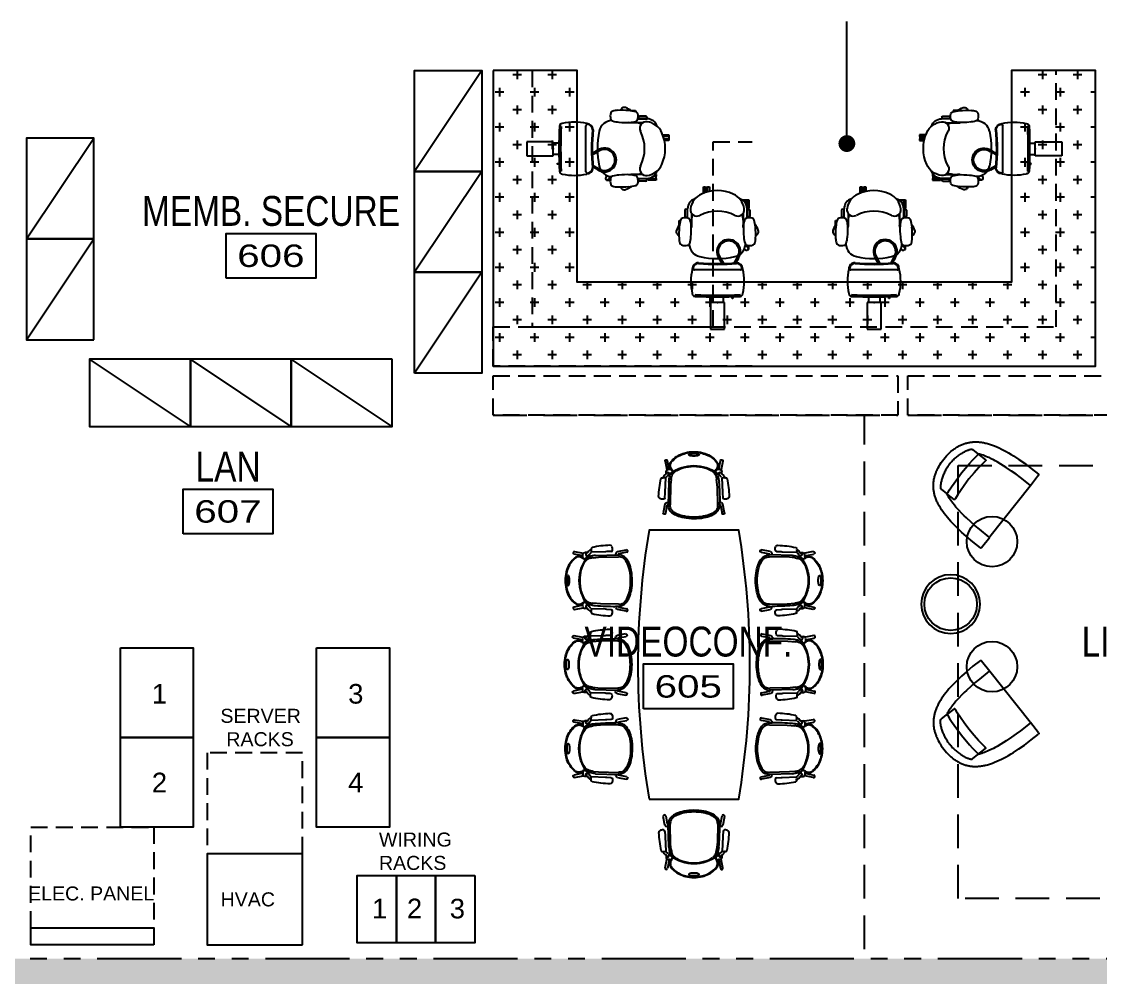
# Model space of a CAD drawing. Header units: inches. Extents: x 645 to 3337, y 547 to 1607.
# Drawn here: x 1553.4 to 1938.4, y 906.6 to 1247.7 of the extents above; entities that cross this region are included whole.
import ezdxf
from ezdxf.enums import TextEntityAlignment as Align

# ---------------------------------------------------------------- set-up
doc = ezdxf.new("R2010")
doc.units = ezdxf.units.IN
doc.header["$LTSCALE"] = 96
doc.header["$MEASUREMENT"] = 0
for name, pattern in [('HIDDEN', [0.375, 0.25, -0.125]), ('HIDDEN2', [0.1875, 0.125, -0.0625]), ('HIDDEN4', [0.09375, 0.0625, -0.03125]), ('PHANTOM4', [0.625, 0.3125, -0.0625, 0.0625, -0.0625, 0.0625, -0.0625])]:
    doc.linetypes.add(name, pattern=pattern)
for name, color, linetype in [('A-Anno-Spce', 7, 'Continuous'), ('A-Area', 212, 'PHANTOM4'), ('A-Area-Iden', 7, 'Continuous'), ('A-Area-Iden-Name', 7, 'Continuous'), ('A-Area-Iden-Numb', 7, 'Continuous'), ('A-Flor-Case-Demo', 7, 'HIDDEN4'), ('A-Flor-Case-Exst', 235, 'Continuous'), ('A-Flor-Case-Neww', 3, 'Continuous'), ('A-Flor-Case-Patt', 1, 'Continuous'), ('A-Flor-Eqpm', 94, 'Continuous'), ('A-Furn', 43, 'Continuous'), ('A-Furn-Syst', 5, 'Continuous'), ('A-Wall-Abov', 2, 'HIDDEN2')]:
    doc.layers.add(name, color=color, linetype=linetype)
doc.styles.add('OTJ_Title1', font='swiss.ttf')
doc.styles.add('XFINE_0', font='swissl.ttf')
doc.dimstyles.get("Standard").update_dxf_attribs({"dimtxt": 0.18, "dimasz": 0.18, "dimexe": 0.18, "dimexo": 0.0625, "dimgap": 0.09, "dimtad": 0, "dimtih": 1, "dimtoh": 1, "dimdec": 4, "dimzin": 0, "dimdsep": 46, "dimtxsty": 'Standard', "dimcen": 0.09, "dimadec": 0, "dimazin": 0, "dimtfac": 1, "dimtdec": 4, "dimtofl": 0, "dimtmove": 0, "dimatfit": 3, "dimfxl": 1, "dimtolj": 1, "dimtzin": 0, "dimarcsym": 0})

# ---------------------------------------------------------------- blocks, each defined once
blk = doc.blocks.new('CHAIR_STACK_HM_Caper')
for p, q in [((-10.34, 20.59), (-9.75, 17.56)), ((-8.84, 17.62), (-9.47, 20.75)), ((8.81, 17.62), (9.44, 20.75)), ((10.31, 20.59), (9.72, 17.56)), ((-9.97, 16.16), (-9.97, 16.94)), ((-9.69, 16.37), (-9.94, 15.94)), ((-9.75, 17.59), (-9.75, 17.41)), ((-9.22, 15.44), (-8.91, 15.91)), ((-8.81, 17.59), (-8.94, 17.75)), ((-8.94, 17.75), (-8.87, 17.59)), ((-8.25, 16.25), (-8.66, 15.84)), ((-8.66, 15.84), (-8.5, 15.44)), ((-7.66, 16.91), (-8.25, 16.25)), ((-8.12, 17.56), (-7.91, 17.25)), ((-7.91, 17.25), (-8.03, 17.19)), ((-7.66, 17.22), (-7.97, 17.69)), ((-6.28, 17.47), (-7.69, 16.88)), ((7.63, 17.22), (7.94, 17.69)), ((7.63, 16.91), (8.22, 16.25)), ((8.09, 17.56), (7.88, 17.25)), ((7.88, 17.25), (8, 17.19)), ((8.22, 16.25), (8.66, 15.84)), ((8.66, 15.84), (8.5, 15.44)), ((8.78, 17.59), (8.91, 17.75)), ((8.91, 17.75), (8.84, 17.59)), ((9.19, 15.44), (8.91, 15.91)), ((9.66, 16.37), (9.91, 15.94)), ((9.72, 17.59), (9.72, 17.41)), ((9.94, 16.16), (9.94, 16.94)), ((-11.31, 14.69), (-10.97, 14.66)), ((-10.28, 9.5), (-10.09, 14.62)), ((-9.87, 14.91), (-9.44, 15.19)), ((-8.37, 11.34), (-8.12, 14.03)), ((8.13, 14), (8.31, 12.09)), ((8.31, 12.09), (8.47, 4.97)), ((8.94, 13.16), (9.19, 5.03)), ((9.88, 14.91), (9.44, 15.19)), ((10.25, 9.5), (10.06, 14.62)), ((11.28, 14.69), (10.97, 14.66)), ((-10.41, 7.53), (-10.34, 9.12)), ((-10.34, 9.12), (-10.28, 9.5)), ((-8.5, 4.94), (-8.37, 11.34)), ((10.31, 9.12), (10.25, 9.5)), ((10.38, 7.53), (10.31, 9.12)), ((-10.94, 2.16), (-10.37, 5.25)), ((-9.53, 4.94), (-10.06, 1.97)), ((-9.75, 5.81), (-9.22, 5.94)), ((-9.22, 5.03), (-9.22, 5.94)), ((9.72, 5.81), (9.16, 5.94)), ((10.06, 1.97), (9.5, 4.94)), ((10.34, 5.25), (10.94, 2.16))]:
    blk.add_line(p, q)
for centre, radius, start, end in [((-1.22, 14.84), 8.92, 108.3747, 140.6705), ((-1.22, 14.84), 8.71, 108.3747, 140.6705), ((-1.12, 15.09), 8.72, 102.8737, 109.5047), ((-0.77, 15.16), 8.54, 105.1195, 111.7504), ((0.04, 10.98), 12.99, 90.1623, 103.7999), ((-0.06, 11.03), 12.72, 89.7178, 103.3554), ((-0.91, 21.9), 1.44, 121.4472, 125.9329), ((0, 14.13), 9.15, 79.5854, 100.4146), ((-0.05, 11.11), 12.86, 76.1289, 89.7665), ((0.06, 11.03), 12.72, 76.6446, 90.2822), ((0.95, 21.63), 1.64, 60.9948, 65.8751), ((0.77, 15.16), 8.54, 68.2496, 74.8805), ((1.09, 15.09), 8.72, 70.4953, 77.1263), ((1.09, 14.75), 8.83, 40.0836, 71.2401), ((1.09, 14.75), 9.03, 40.0836, 71.2401), ((-9.91, 20.66), 0.445, 11.2716, 191.2716), ((-6.37, 19), 2.29, 138.9659, 179.922), ((-6.35, 19.02), 2.09, 139.5388, 180.4949), ((-1.65, 22.9), 0.195, 121.2096, 176.8629), ((-1.65, 22.92), 0.195, 183.1371, 238.7904), ((-0.86, 23.98), 1.52, 234.1637, 252.7062), ((-0.44, 26.01), 3.59, 255.9791, 265.0963), ((0.16, 28.83), 6.45, 261.8928, 268.5799), ((-0.16, 28.83), 6.45, 271.4201, 278.1072), ((0.43, 25.82), 3.39, 275.4494, 284.5666), ((0.85, 24.08), 1.61, 285.7457, 304.2881), ((1.63, 22.93), 0.18, 353.9748, 49.628), ((1.63, 22.89), 0.18, 310.372, 6.0252), ((4.63, 15.51), 5.88, 55.7614, 56.8585), ((6.35, 19.02), 2.09, 359.5051, 40.4612), ((3.15, 15.65), 6.92, 44.4515, 45.5485), ((6.35, 19.04), 2.27, 359.0244, 39.9805), ((9.88, 20.66), 0.445, 348.7284, 168.7284), ((-9.81, 14.56), 1.19, 132.6311, 175.1634), ((-8.19, 12.84), 3.57, 119.4253, 133.0536), ((-9.31, 16.94), 0.652, 96.2995, 179.4298), ((-9.31, 16.19), 0.642, 180.1626, 199.7231), ((-9.31, 16.16), 0.464, 324.5878, 171.9391), ((-9.78, 15.81), 0.692, 299.2406, 327.7321), ((-9.12, 23.63), 6.04, 268.0833, 278.8703), ((-9.34, 16.44), 0.915, 283.8519, 316.9919), ((-6.43, 19.01), 2.23, 180.1768, 220.3883), ((-4.62, 14), 4.13, 144.0984, 159.8788), ((-6.41, 18.98), 2.03, 179.5481, 219.7595), ((0.13, 4.91), 14.12, 90.6035, 126.1875), ((-4.81, 14.22), 3.25, 128.0584, 163.1041), ((-7.84, 17.06), 0.242, 318.091, 38.4052), ((-2, 10.59), 7.85, 103.977, 127.7519), ((0, 4.66), 14.09, 73.9404, 106.0596), ((-0.09, 5.16), 13.87, 53.3703, 89.7026), ((2, 10.59), 7.85, 52.2482, 76.023), ((4.81, 14.22), 3.25, 16.8959, 51.9416), ((7.81, 17.06), 0.242, 141.5949, 221.909), ((6.39, 19.03), 2.04, 319.0455, 359.2456), ((4.63, 14), 4.13, 20.1212, 35.9016), ((6.4, 19.01), 2.23, 319.6117, 359.8232), ((9.16, 24.06), 6.48, 261.2574, 271.6705), ((9.31, 16.44), 0.915, 223.0081, 256.1481), ((9.28, 16.16), 0.464, 8.0609, 215.4122), ((9.78, 15.81), 0.692, 212.2679, 240.7594), ((9.28, 16.94), 0.652, 0.5702, 83.7005), ((9.28, 16.19), 0.642, 340.2769, 359.8374), ((8.16, 12.84), 3.57, 46.9464, 60.5747), ((9.78, 14.56), 1.19, 4.8366, 47.3688), ((23.59, 6.72), 36.22, 167.881, 178.0222), ((-11.34, 14.19), 0.488, 85.5322, 167.3433), ((-10.62, 13.09), 1.62, 71.494, 103.1075), ((-9.56, 14.44), 0.556, 123.9382, 161.0203), ((77.41, 6.25), 86.63, 175.4316, 180.2192), ((0.66, 12.44), 9.65, 162.1459, 175.9231), ((1.78, 12.84), 9.98, 166.5303, 173.429), ((-1.81, 12.84), 9.98, 6.571, 13.4696), ((-0.69, 12.44), 9.65, 4.0769, 17.8541), ((9.56, 14.44), 0.556, 18.9797, 56.0618), ((10.59, 13.09), 1.62, 76.8925, 108.506), ((11.31, 14.19), 0.488, 12.6567, 94.4678), ((-23.62, 6.72), 36.22, 1.9778, 12.119), ((-11.84, 7.94), 0.76, 178.0519, 239.1614), ((11.81, 7.94), 0.76, 300.8386, 1.9481), ((-11.19, 9.03), 2.02, 239.7653, 278.0856), ((-10.91, 7.53), 0.504, 272.8582, 358.6363), ((-9.5, 4.91), 0.927, 103.129, 159.5589), ((-8.94, 3.5), 1.54, 99.6607, 114.4014), ((-4.36, 5.34), 4.87, 183.6612, 209.5803), ((-4.68, 4.96), 3.82, 180.3697, 207.7028), ((4.65, 4.96), 3.82, 333.3455, 0.0574), ((4.32, 5.32), 4.88, 331.2255, 356.6545), ((8.94, 3.5), 1.54, 65.5986, 80.3393), ((9.47, 4.91), 0.927, 20.4411, 76.8711), ((10.88, 7.53), 0.504, 181.3637, 267.1418), ((11.16, 9.03), 2.02, 261.9143, 300.2347), ((-10.5, 2.06), 0.445, 169.4457, 349.4457), ((-5.08, 5.49), 4.35, 216.0205, 221.2991), ((-3.56, 7.2), 6.62, 223.7254, 246.6257), ((-6.73, 4.13), 1.64, 215.1517, 222.1679), ((-3.54, 7.28), 6.11, 224.0413, 246.9416), ((-1.38, 12.11), 11.99, 246.3395, 259.6446), ((-1.46, 12.13), 11.39, 246.843, 260.1482), ((-0.02, 19.89), 19.89, 259.831, 270.0545), ((0.04, 19.79), 19.2, 259.6464, 269.8699), ((-0.04, 19.79), 19.2, 270.1301, 280.3536), ((-0.16, 19.91), 19.91, 270.4482, 280.6717), ((1.32, 12.15), 11.43, 280.4998, 293.805), ((1.38, 12.14), 11.99, 280.3553, 293.6605), ((3.53, 7.23), 6.05, 293.4808, 316.3811), ((3.56, 7.23), 6.62, 293.3743, 316.2746), ((6.59, 4.32), 1.82, 316.3478, 324.0411), ((5.46, 5.22), 3.86, 318.3666, 324.3138), ((10.5, 2.06), 0.445, 190.5543, 10.5543)]:
    blk.add_arc(centre, radius, start, end)
blk = doc.blocks.new('TABLE_8')
at = {"layer": 'A-Furn'}
blk.add_lwpolyline([(48, 4), (48, 36, 0.083333), (-48, 36), (-48, 4, 0.083333), (48, 4, 0)], format="xyb", dxfattribs=at)
at = {"layer": 'A-Furn', "xscale": -1}
blk.add_blockref('CHAIR_STACK_HM_Caper', (-30, 42), dxfattribs=at)
at = {"layer": 'A-Furn'}
for p in [(-0.01, 42.21), (30, 42)]:
    blk.add_blockref('CHAIR_STACK_HM_Caper', p, dxfattribs=at)
at = {"layer": 'A-Furn', "xscale": -1}
for p, rotation in [((-52, 20), 90), ((-0.01, -2.21), 180), ((30, -2), 180)]:
    blk.add_blockref('CHAIR_STACK_HM_Caper', p, dxfattribs=dict(at, rotation=rotation))
at = {"layer": 'A-Furn'}
for p, rotation in [((52, 20), 270), ((-30, -2), 180)]:
    blk.add_blockref('CHAIR_STACK_HM_Caper', p, dxfattribs=dict(at, rotation=rotation))
blk = doc.blocks.new('MICHELLE___B21___PLAN')
blk.add_circle((0, 10.5), 9.38)
blk.add_arc((0, 10.5), 10.5, 180.0000303996092, 179.9999999631514)
blk = doc.blocks.new('CHASE_-_9620_-_PLAN')
for points in [[(-34.14, 0), (-34.13, 3.38), (-34.03, 6.44), (-33.9, 8.77), (-33.69, 11.09), (-33.57, 12.11), (-33.43, 13.12), (-33.28, 14.12), (-33.1, 15.12), (-32.92, 15.99), (-32.72, 16.86), (-32.5, 17.72), (-32.25, 18.58), (-32.01, 19.32), (-31.75, 20.06), (-31.61, 20.43), (-31.46, 20.79), (-31.31, 21.15), (-31.15, 21.51), (-31, 21.83), (-30.84, 22.15), (-30.68, 22.46), (-30.51, 22.78), (-30.33, 23.08), (-30.15, 23.39), (-29.95, 23.69), (-29.76, 23.98), (-29.57, 24.26), (-29.37, 24.52), (-29.17, 24.79), (-28.96, 25.04), (-28.74, 25.29), (-28.52, 25.54), (-28.29, 25.78), (-28.05, 26.02), (-27.84, 26.22), (-27.63, 26.41), (-27.41, 26.61), (-27.18, 26.79), (-26.95, 26.97), (-26.72, 27.15), (-26.48, 27.32), (-26.23, 27.48), (-25.96, 27.65), (-25.69, 27.82), (-25.41, 27.98), (-25.12, 28.13), (-24.83, 28.28), (-24.54, 28.42), (-24.24, 28.55), (-23.94, 28.68), (-23.62, 28.8), (-23.29, 28.92), (-22.97, 29.03), (-22.64, 29.13), (-22.34, 29.22), (-22.03, 29.3), (-21.72, 29.38), (-21.42, 29.45), (-20.8, 29.57), (-20.17, 29.67), (-19.79, 29.73), (-19.4, 29.77), (-18.63, 29.85), (-17.85, 29.9), (-17.07, 29.92), (-16.28, 29.9), (-15.51, 29.85), (-14.73, 29.77), (-14.35, 29.73), (-13.96, 29.67), (-13.34, 29.57), (-12.72, 29.45), (-12.41, 29.38), (-12.11, 29.3), (-11.8, 29.22), (-11.5, 29.13), (-11.17, 29.03), (-10.84, 28.92), (-10.52, 28.8), (-10.2, 28.68), (-9.9, 28.55), (-9.6, 28.42), (-9.3, 28.28), (-9.01, 28.13), (-8.73, 27.98), (-8.45, 27.82), (-8.17, 27.65), (-7.9, 27.48), (-7.66, 27.32), (-7.42, 27.15), (-7.19, 26.97), (-6.96, 26.79), (-6.73, 26.61), (-6.51, 26.41), (-6.29, 26.22), (-6.08, 26.02), (-5.85, 25.78), (-5.62, 25.54), (-5.4, 25.29), (-5.18, 25.04), (-4.97, 24.79), (-4.77, 24.52), (-4.57, 24.26), (-4.38, 23.98), (-4.18, 23.69), (-3.99, 23.39), (-3.81, 23.08), (-3.63, 22.78), (-3.46, 22.46), (-3.3, 22.15), (-3.14, 21.83), (-2.99, 21.51), (-2.83, 21.15), (-2.67, 20.79), (-2.52, 20.43), (-2.38, 20.06), (-2.12, 19.32), (-1.88, 18.58), (-1.64, 17.72), (-1.42, 16.86), (-1.22, 15.99), (-1.04, 15.12), (-0.86, 14.12), (-0.7, 13.12), (-0.57, 12.11), (-0.45, 11.09), (-0.24, 8.77), (-0.1, 6.44), (-0.01, 3.38), (0, 0)], [(-16.89, 27.19), (-17.1, 27.2), (-17.32, 27.19), (-17.75, 27.17), (-18.19, 27.14), (-18.62, 27.1), (-19.04, 27.05), (-19.46, 26.99), (-19.87, 26.92), (-20.28, 26.85), (-20.68, 26.76), (-21.07, 26.67), (-21.45, 26.57), (-21.82, 26.47), (-22.19, 26.36), (-22.54, 26.25), (-22.88, 26.13), (-23.21, 26.01), (-23.52, 25.89), (-23.83, 25.76), (-24.12, 25.64), (-24.39, 25.51), (-24.65, 25.38), (-24.89, 25.25), (-25.11, 25.12), (-25.32, 25), (-25.42, 24.94), (-25.51, 24.88), (-25.59, 24.81), (-25.68, 24.75), (-25.75, 24.7), (-25.82, 24.64), (-25.89, 24.58), (-25.95, 24.53), (-25.98, 24.5), (-26.01, 24.47), (-26.03, 24.44), (-26.06, 24.42), (-26.08, 24.39), (-26.1, 24.37), (-26.12, 24.34), (-26.14, 24.32), (-26.16, 24.29), (-26.17, 24.27), (-26.18, 24.25), (-26.19, 24.24), (-26.2, 24.23), (-26.2, 24.22), (-26.21, 24.21), (-26.21, 24.2), (-26.22, 24.18), (-26.22, 24.17), (-26.23, 24.16), (-26.23, 24.15), (-26.24, 24.14), (-26.24, 24.13), (-26.24, 24.12), (-26.24, 24.11), (-26.25, 24.1), (-26.25, 24.09), (-26.25, 24.08), (-26.25, 24.07), (-26.25, 24.06), (-26.25, 24.05), (-26.25, 21.5)], [(-17.25, 27.19), (-17.03, 27.2), (-16.82, 27.19), (-16.38, 27.17), (-15.95, 27.14), (-15.52, 27.1), (-15.1, 27.05), (-14.68, 26.99), (-14.26, 26.92), (-13.86, 26.85), (-13.46, 26.76), (-13.07, 26.67), (-12.69, 26.57), (-12.31, 26.47), (-11.95, 26.36), (-11.6, 26.25), (-11.26, 26.13), (-10.93, 26.01), (-10.61, 25.89), (-10.31, 25.76), (-10.02, 25.64), (-9.75, 25.51), (-9.49, 25.38), (-9.25, 25.25), (-9.02, 25.12), (-8.82, 25), (-8.72, 24.94), (-8.63, 24.88), (-8.54, 24.81), (-8.46, 24.75), (-8.38, 24.7), (-8.31, 24.64), (-8.24, 24.58), (-8.18, 24.53), (-8.16, 24.5), (-8.13, 24.47), (-8.1, 24.44), (-8.08, 24.42), (-8.06, 24.39), (-8.03, 24.37), (-8.01, 24.34), (-7.99, 24.32), (-7.98, 24.29), (-7.96, 24.27), (-7.95, 24.25), (-7.95, 24.24), (-7.94, 24.23), (-7.93, 24.22), (-7.93, 24.21), (-7.92, 24.2), (-7.92, 24.18), (-7.91, 24.17), (-7.91, 24.16), (-7.9, 24.15), (-7.9, 24.14), (-7.9, 24.13), (-7.89, 24.12), (-7.89, 24.11), (-7.89, 24.1), (-7.89, 24.09), (-7.89, 24.08), (-7.89, 24.07), (-7.89, 24.06), (-7.89, 24.05), (-7.88, 21.5)], [(-29.09, -0.03), (-29.07, 4.4), (-29.01, 6.32), (-28.92, 8.25), (-28.75, 10.54), (-28.64, 11.68), (-28.5, 12.82), (-28.28, 14.35), (-28.16, 15.11), (-28.02, 15.87), (-27.83, 16.74), (-27.62, 17.61), (-27.48, 18.16), (-27.32, 18.7), (-27.16, 19.23), (-26.97, 19.76), (-26.82, 20.19), (-26.65, 20.6), (-26.47, 21.02), (-26.25, 21.48)], [(-7.88, 18.06), (-7.89, 18.04), (-7.89, 18.02), (-7.89, 18.01), (-7.9, 18.01), (-7.9, 18), (-7.9, 18), (-7.9, 17.99), (-7.9, 17.98), (-7.91, 17.98), (-7.91, 17.97), (-7.91, 17.97), (-7.91, 17.97), (-7.91, 17.96), (-7.92, 17.96), (-7.92, 17.96), (-7.92, 17.95), (-7.93, 17.95), (-7.93, 17.94), (-7.93, 17.94), (-7.93, 17.94), (-7.94, 17.93), (-7.94, 17.93), (-7.95, 17.93), (-7.95, 17.92), (-7.95, 17.92), (-7.96, 17.92), (-7.96, 17.91), (-7.96, 17.91), (-7.97, 17.91), (-7.97, 17.91), (-7.97, 17.91), (-7.97, 17.91), (-7.98, 17.9), (-7.98, 17.9), (-7.99, 17.9), (-7.99, 17.9), (-8, 17.9), (-8.01, 17.89), (-8.01, 17.89), (-8.02, 17.89), (-8.02, 17.89), (-8.03, 17.89), (-8.04, 17.89), (-8.05, 17.89), (-8.06, 17.88), (-8.07, 17.88), (-8.08, 17.88), (-8.1, 17.88), (-8.12, 17.88), (-8.13, 17.88), (-8.15, 17.88), (-8.18, 17.88), (-8.23, 17.88), (-8.28, 17.89), (-8.38, 17.9), (-9.91, 18.08), (-11.77, 18.22), (-14.19, 18.35), (-17.07, 18.45), (-19.95, 18.35), (-22.37, 18.22), (-24.23, 18.08), (-25.76, 17.9), (-25.85, 17.89), (-25.9, 17.88), (-25.95, 17.88), (-25.99, 17.88), (-26, 17.88), (-26.02, 17.88), (-26.04, 17.88), (-26.05, 17.88), (-26.07, 17.88), (-26.08, 17.88), (-26.09, 17.89), (-26.1, 17.89), (-26.11, 17.89), (-26.11, 17.89), (-26.12, 17.89), (-26.13, 17.89), (-26.13, 17.89), (-26.14, 17.9), (-26.14, 17.9), (-26.15, 17.9), (-26.15, 17.9), (-26.16, 17.9), (-26.16, 17.91), (-26.16, 17.91), (-26.17, 17.91), (-26.17, 17.91), (-26.17, 17.91), (-26.17, 17.91), (-26.18, 17.92), (-26.18, 17.92), (-26.19, 17.92), (-26.19, 17.93), (-26.19, 17.93), (-26.2, 17.93), (-26.2, 17.94), (-26.2, 17.94), (-26.21, 17.94), (-26.21, 17.95), (-26.21, 17.95), (-26.22, 17.96), (-26.22, 17.96), (-26.22, 17.96), (-26.22, 17.97), (-26.23, 17.97), (-26.23, 17.97), (-26.23, 17.98), (-26.23, 17.98), (-26.23, 17.99), (-26.24, 18), (-26.24, 18), (-26.24, 18.01), (-26.24, 18.01), (-26.25, 18.02), (-26.25, 18.04), (-26.25, 18.06), (-26.25, 21.5), (-26.25, 21.49), (-26.25, 21.47), (-26.24, 21.46), (-26.24, 21.46), (-26.24, 21.45), (-26.24, 21.44), (-26.24, 21.44), (-26.23, 21.43), (-26.23, 21.43), (-26.23, 21.42), (-26.23, 21.42), (-26.23, 21.41), (-26.22, 21.41), (-26.22, 21.41), (-26.22, 21.4), (-26.21, 21.4), (-26.21, 21.39), (-26.21, 21.39), (-26.2, 21.38), (-26.2, 21.38), (-26.2, 21.38), (-26.19, 21.37), (-26.19, 21.37), (-26.19, 21.37), (-26.18, 21.36), (-26.18, 21.36), (-26.17, 21.36), (-26.17, 21.36), (-26.17, 21.35), (-26.16, 21.35), (-26.16, 21.35), (-26.15, 21.35), (-26.15, 21.34), (-26.14, 21.34), (-26.13, 21.34), (-26.13, 21.34), (-26.12, 21.34), (-26.12, 21.34), (-26.11, 21.33), (-26.1, 21.33), (-26.1, 21.33), (-26.09, 21.33), (-26.08, 21.33), (-26.07, 21.33), (-26.05, 21.33), (-26.04, 21.33), (-26.02, 21.33), (-26, 21.33), (-25.96, 21.33), (-25.92, 21.33), (-25.87, 21.33), (-25.82, 21.34), (-24.56, 21.49), (-23.28, 21.6), (-21.58, 21.71), (-17.07, 21.89), (-12.56, 21.71), (-10.86, 21.6), (-9.57, 21.49), (-8.31, 21.34), (-8.26, 21.33), (-8.22, 21.33), (-8.17, 21.33), (-8.13, 21.33), (-8.12, 21.33), (-8.1, 21.33), (-8.08, 21.33), (-8.07, 21.33), (-8.05, 21.33), (-8.05, 21.33), (-8.04, 21.33), (-8.03, 21.33), (-8.03, 21.33), (-8.02, 21.34), (-8.01, 21.34), (-8.01, 21.34), (-8, 21.34), (-8, 21.34), (-7.99, 21.34), (-7.99, 21.35), (-7.98, 21.35), (-7.98, 21.35), (-7.97, 21.35), (-7.97, 21.36), (-7.96, 21.36), (-7.96, 21.36), (-7.95, 21.36), (-7.95, 21.37), (-7.95, 21.37), (-7.94, 21.37), (-7.94, 21.38), (-7.93, 21.38), (-7.93, 21.38), (-7.93, 21.39), (-7.92, 21.39), (-7.92, 21.4), (-7.92, 21.4), (-7.92, 21.41), (-7.91, 21.41), (-7.91, 21.41), (-7.91, 21.42), (-7.91, 21.42), (-7.9, 21.43), (-7.9, 21.43), (-7.9, 21.44), (-7.9, 21.44), (-7.9, 21.45), (-7.89, 21.46), (-7.89, 21.46), (-7.89, 21.47), (-7.89, 21.49), (-7.88, 21.5), (-7.88, 18.06)], [(-5.04, -0.03), (-5.07, 4.4), (-5.13, 6.32), (-5.22, 8.25), (-5.39, 10.54), (-5.5, 11.68), (-5.63, 12.82), (-5.85, 14.35), (-5.98, 15.11), (-6.12, 15.87), (-6.3, 16.74), (-6.51, 17.61), (-6.66, 18.16), (-6.81, 18.7), (-6.98, 19.23), (-7.16, 19.76), (-7.32, 20.19), (-7.49, 20.6), (-7.66, 21.02), (-7.88, 21.48)], [(-17.1, 18.45), (-17.1, 18.45), (-17.1, 18.45), (-17.1, 18.45), (-17.1, 18.45), (-17.1, 18.45), (-17.1, 18.45), (-17.1, 18.46)], [(-17.03, 18.45), (-17.03, 18.45), (-17.03, 18.45), (-17.03, 18.45), (-17.03, 18.45), (-17.03, 18.45), (-17.03, 18.45), (-17.03, 18.46)]]:
    blk.add_lwpolyline(points)
for points in [[(-34.14, 0.03, 0.46578), (-33.83, -0.22), (-28.99, -0.22)], [(0, 0.03, -0.46578), (-0.31, -0.22), (-5.14, -0.22)], [(-5.04, -0.05, -0.404363), (-5.26, -0.26), (-28.87, -0.26, -0.404363), (-29.09, -0.05)]]:
    blk.add_lwpolyline(points, format="xyb")
blk = doc.blocks.new('OTJ_Room_Tag_2_P')
at = {"layer": 'A-Area-Iden-Numb', "color": 4}
blk.add_lwpolyline([(2, -2), (2, 0), (-2, 0), (-2, -2)], close=True, dxfattribs=at)
at = {"layer": 'A-Area-Iden-Name', "style": 'XFINE_0', "width": 0.8}
blk.add_attdef('ROOM:NAME', text='', height=1.333, dxfattribs=at).set_placement((0, 0.334), align=Align.CENTER)
at = {"layer": 'A-Area-Iden-Numb', "style": 'XFINE_0', "width": 1.351376}
blk.add_attdef('ROOM:NUMBER', text='', height=1, dxfattribs=at).set_placement((-1.5, -1.5), (1.5, -1.5), align=Align.FIT)
blk = doc.blocks.new('A$C14F93E1A')
at = {"color": 0, "linetype": 'Continuous'}
for p, q in [((25.15, -14.22), (26.77, -14.22)), ((26.77, -14.22), (26.77, -14.69)), ((24.55, -18.63), (24.27, -18.56)), ((24.55, -18.63), (24.27, -18.56)), ((24.9, -18.66), (24.55, -18.63)), ((24.9, -18.66), (24.55, -18.63)), ((25.21, -18.69), (24.9, -18.66)), ((25.21, -18.69), (24.9, -18.66)), ((29.33, -18.69), (25.21, -18.69)), ((27.68, -17.25), (30.96, -17.25)), ((27.86, -17.13), (27.9, -16.59)), ((30.9, -17.13), (27.86, -17.13)), ((30.43, -16.28), (28.33, -16.28)), ((30.86, -16.59), (30.9, -17.13)), ((0.31, -19.92), (-0.06, -19.92)), ((9.12, -36.17), (9.12, -19.7)), ((36.52, -22.94), (38.77, -22.94)), ((38.77, -22.94), (38.77, -23.56)), ((-0.5, -25.95), (-2.5, -25.95)), ((38.77, -23.56), (36.74, -23.56)), ((36.99, -24.41), (38.77, -24.41)), ((38.77, -25.03), (37.15, -25.03)), ((38.71, -23.56), (38.71, -24.41)), ((38.77, -24.41), (38.77, -25.03)), ((-0.5, -29.95), (-2.5, -29.95)), ((11.41, -29.57), (13.28, -28.48)), ((11.41, -30.14), (13.56, -28.89)), ((-1.09, -33.2), (-0.41, -33.2)), ((-1.09, -33.45), (-1.09, -33.2)), ((-0.41, -33.45), (-1.09, -33.45)), ((-0.41, -33.2), (-0.41, -33.45)), ((13.66, -35.04), (11.62, -33.86)), ((13.37, -35.45), (11.66, -34.45)), ((0.31, -35.95), (-0.06, -35.98)), ((17.96, -37.84), (17.43, -38.53)), ((24.27, -37.19), (24.55, -37.13)), ((24.27, -37.19), (24.55, -37.13)), ((24.27, -37.19), (24.55, -37.13)), ((24.55, -37.13), (24.9, -37.09)), ((24.55, -37.13), (24.9, -37.09)), ((24.55, -37.13), (24.9, -37.09)), ((24.9, -37.09), (25.21, -37.06)), ((24.9, -37.09), (25.21, -37.06)), ((24.9, -37.09), (25.21, -37.06)), ((29.33, -37.06), (25.21, -37.06)), ((34.18, -37.66), (33.33, -37.66)), ((33.93, -37.06), (34.18, -37.06)), ((34.11, -37.66), (34.11, -38.53)), ((34.18, -37.06), (34.18, -37.66)), ((16.46, -38.91), (16.46, -39.13)), ((16.46, -39.13), (17.83, -39.13)), ((17.93, -38.53), (17.43, -38.53)), ((27.68, -38.5), (30.96, -38.5)), ((27.86, -38.63), (27.9, -39.16)), ((30.9, -38.63), (27.86, -38.63)), ((30.43, -39.47), (28.33, -39.47)), ((30.86, -39.16), (30.9, -38.63)), ((31.3, -39.13), (31.3, -38.5)), ((34.18, -39.13), (31.3, -39.13)), ((32.58, -38.53), (34.18, -38.53)), ((34.18, -38.53), (34.18, -39.13))]:
    blk.add_line(p, q, dxfattribs=at)
at = {"color": 0, "linetype": 'HIDDEN'}
for p, q in [((-12, -25.45), (-12, -30.45)), ((-2.5, -25.45), (-12, -25.45)), ((-2.5, -30.45), (-2.5, -25.45)), ((-12, -30.45), (-2.5, -30.45))]:
    blk.add_line(p, q, dxfattribs=at)
at = {"color": 0, "linetype": 'Continuous'}
for centre, radius, start, end in [((21.43, -16.38), 3.6, 159.6298, 194.6142), ((18.99, -15.47), 1, 106.6573, 159.6308), ((20.86, -21.72), 7.54, 93.4287, 106.6573), ((21.96, -40.16), 25.98, 84.5297, 93.4288), ((22.83, -14.5), 1.32, 70.1984, 165.2906), ((20.55, -20.81), 8.03, 52.8886, 70.1971), ((23.11, -28.09), 13.88, 74.0607, 84.5296), ((26.65, -15.72), 1, 15.9826, 74.0607), ((0.69, -19.92), 1, 90, 177.154), ((5.06, -37.64), 19.21, 76.8519, 103.1482), ((9.62, -19.7), 0.5, 82.8192, 180), ((9.44, -21.17), 2.25, 360, 90), ((9.44, -21.17), 2, 0.3215, 82.8192), ((18.52, -22.59), 4.72, 91.7698, 167.9429), ((18.9, -17.03), 1, 194.6142, 253.7997), ((22.21, -5.69), 12.82, 253.7997, 264.1654), ((23.74, 9.19), 27.77, 264.1654, 272.5439), ((23.43, -3.44), 15.18, 275.7844, 282.9815), ((26.61, -17.25), 1, 282.9815, 340.8278), ((26.77, -23.88), 5.21, 66.2164, 88.6833), ((24.18, -16.41), 3.57, 340.8274, 15.9826), ((28.33, -16.75), 0.467, 91.174, 162.8592), ((30.68, -20.56), 2.32, 81.8753, 206.7423), ((30.43, -16.75), 0.467, 17.1408, 88.826), ((30.96, -21), 3.75, 16.896, 90), ((30.05, -24.97), 6.76, 24.0567, 81.8751), ((161.62, -27.95), 162.12, 177.154, 182.846), ((161.62, -27.95), 161.87, 177.1606, 182.8525), ((161.62, -27.95), 161.5, 177.154, 182.8459), ((84.44, -27.95), 73.31, 174.7079, 185.2921), ((84.44, -27.95), 73.06, 174.6986, 185.3014), ((43.24, -27.88), 30.01, 167.9429, 192.0571), ((16.18, -27.88), 13.91, 333.2677, 26.6945), ((23.52, -27.88), 13.91, 335.9658, 24.0567), ((15.75, -31.92), 4.25, 236.118, 125.3924), ((15.75, -31.92), 3.75, 235.8893, 125.7271), ((18.52, -33.16), 4.72, 192.0571, 268.2303), ((30.68, -35.19), 2.32, 153.2577, 278.1247), ((30.05, -30.78), 6.76, 278.1249, 335.9433), ((0.69, -35.92), 1, 182.846, 270), ((5.06, -18.23), 19.21, 256.8518, 283.1482), ((9.62, -36.17), 0.5, 180, 277.1808), ((9.44, -34.67), 2.25, 270, 360), ((9.44, -34.67), 2, 277.1808, 359.6785), ((16.74, -38.41), 0.582, 151.1422, 311.2945), ((21.36, -40.78), 5.81, 145.3691, 152.8978), ((21.43, -39.38), 3.6, 165.3858, 200.3702), ((18.9, -38.72), 1, 106.2003, 165.3858), ((22.21, -50.06), 12.82, 95.8346, 106.2003), ((23.74, -64.94), 27.77, 87.4561, 95.8346), ((23.43, -52.31), 15.18, 77.0185, 84.2156), ((26.61, -38.5), 1, 19.1721, 77.0185), ((26.77, -31.88), 5.21, 271.3167, 293.7827), ((24.18, -39.34), 3.57, 344.0175, 19.1721), ((30.96, -34.75), 3.75, 270, 343.104), ((32.49, -37.59), 1.5, 216.8426, 240.6318), ((32.05, -38.41), 0.559, 240.6274, 27.3836), ((15.93, -37.28), 1.95, 307.741, 320.9974), ((18.99, -40.28), 1, 200.3702, 253.3427), ((20.86, -34.03), 7.54, 253.3427, 266.5713), ((21.96, -15.59), 25.98, 266.5712, 275.4703), ((22.83, -41.25), 1.32, 194.7094, 289.8034), ((20.55, -34.94), 8.03, 289.8028, 307.1114), ((23.11, -27.66), 13.88, 275.4703, 285.9393), ((26.65, -40.03), 1, 285.9393, 344.0175), ((28.33, -39), 0.467, 197.1408, 268.826), ((30.43, -39), 0.467, 271.174, 342.8592)]:
    blk.add_arc(centre, radius, start, end, dxfattribs=at)
at = {"color": 0}
blk.add_point((-2.5, -27.95), dxfattribs=at)

msp = doc.modelspace()

# ---------------------------------------------------------------- hatches: boundary and pattern name
at = {"layer": 'A-Anno-Spce'}
h = msp.add_hatch(color=254, dxfattribs=at)
h.dxf.hatch_style = 1
h.paths.add_polyline_path([(3334.3, 1068.57), (3334.3, 1182.82), (3328.61, 1182.82), (3328.61, 1249.26), (3337.11, 1249.26), (3337.11, 1606.76), (2979.61, 1606.76), (2979.61, 1598.26), (2878.91, 1598.14), (2878.86, 1603.92), (2271.36, 1603.93), (2271.36, 1109.51), (2269.61, 1109.51), (2210.38, 1109.51), (2210.38, 1107.76), (2210.38, 913.26), (2478.61, 913.26), (2486.96, 913.26), (2538.59, 913.26), (2538.59, 853.26), (2478.59, 853.26), (2478.59, 603.76), (2508.09, 603.76), (2511.09, 603.76), (2535.09, 603.76), (2538.09, 603.76), (2547.98, 603.76), (2547.98, 591.32), (3334.3, 591.32), (3334.3, 1041.2), (3334.3, 1041.19), (3334.3, 1043.69), (3334.3, 1049.41)])
h.paths.add_polyline_path([(1338.61, 853.26), (1338.61, 914.27), (1408.52, 919.92), (1408.52, 913.26), (2538.59, 913.26), (2538.59, 853.26), (2281.09, 853.26), (2281.09, 837.76), (2237.09, 837.76), (2237.09, 853.26), (1980.84, 853.26), (1987.59, 785.76), (1987.59, 588.76), (1859.7, 588.76), (1859.61, 785.64), (1866.36, 785.64), (1866.36, 853.26), (1586.61, 853.26), (1586.61, 797.26), (1526.61, 797.26), (1526.61, 853.26)])
at = {"layer": 'A-Flor-Case-Patt'}
h = msp.add_hatch(dxfattribs=at)
h.set_pattern_fill('CROSS', color=256, scale=25, angle=-180)
h.set_pattern_definition([(180, (1163, 647.5), (-6.25, -6.25), [3.125, -9.375]), (270, (1161.4375, 649.0625), (6.25, -6.25), [3.125, -9.375])])
h.paths.add_polyline_path([(1721.62, 1230.26), (1721.62, 1124.76), (1936.61, 1124.76), (1936.61, 1230.26), (1906.61, 1230.26), (1906.61, 1154.76), (1751.62, 1154.76), (1751.62, 1230.26)])

# ---------------------------------------------------------------- linework, layer by layer
at = {"layer": 'A-Area', "elevation": 0}
msp.add_lwpolyline([(2210.38, 913.26), (1335.11, 913.26), (1335.11, 853.24), (1329.61, 853.26), (1329.61, 591.57), (645.02, 591.57), (645.02, 1011.21), (952.92, 1011.07), (953.05, 1603.94), (2271.36, 1603.93), (2271.36, 1109.51), (2269.61, 1109.51), (2210.38, 1109.51), (2210.38, 1107.76), (2210.38, 913.26)], close=True, dxfattribs=at)
at = {"layer": 'A-Flor-Case-Demo', "linetype": 'HIDDEN4'}
msp.add_lwpolyline([(1814.12, 1124.76), (1721.62, 1124.76), (1721.62, 1138.76), (1800.12, 1138.76), (1800.12, 1138.76), (1800.12, 1204.76), (1814.12, 1204.76)], dxfattribs=at)
at = {"layer": 'A-Flor-Case-Exst', "linetype": 'HIDDEN4'}
for points in [[(1866.1, 1121.26), (1866.1, 1107.26), (1721.62, 1107.25), (1721.62, 1121.26)], [(2059.11, 1121.26), (2059.11, 1107.26), (1869.61, 1107.25), (1869.61, 1121.26)]]:
    msp.add_lwpolyline(points, close=True, dxfattribs=at)
at = {"layer": 'A-Flor-Case-Neww'}
msp.add_lwpolyline([(1721.62, 1230.26), (1721.62, 1124.76), (1936.61, 1124.76), (1936.61, 1230.26), (1906.61, 1230.26), (1906.61, 1154.76), (1751.62, 1154.76), (1751.62, 1230.26)], close=True, dxfattribs=at)
at = {"layer": 'A-Flor-Case-Neww', "linetype": 'HIDDEN4'}
msp.add_lwpolyline([(1735.62, 1230.26), (1735.62, 1138.76), (1922.61, 1138.76), (1922.61, 1230.26)], dxfattribs=at)
at = {"layer": 'A-Flor-Eqpm'}
for points in [[(1588.61, 1024.26), (1614.61, 1024.26), (1614.61, 992.26), (1588.61, 992.26)], [(1658.61, 1024.26), (1684.61, 1024.26), (1684.61, 992.26), (1658.61, 992.26)], [(1588.61, 992.26), (1614.61, 992.26), (1614.61, 960.26), (1588.61, 960.26)], [(1658.61, 992.26), (1684.61, 992.26), (1684.61, 960.26), (1658.61, 960.26)], [(1653.61, 918.26), (1653.61, 950.76), (1619.61, 950.76), (1619.61, 918.26)], [(1687.12, 942.99), (1687.12, 918.99), (1673.12, 918.99), (1673.12, 942.99)], [(1701.12, 942.99), (1701.12, 918.99), (1687.12, 918.99), (1687.12, 942.99)], [(1715.12, 942.99), (1715.12, 918.99), (1701.12, 918.99), (1701.12, 942.99)], [(1600.61, 918.26), (1556.61, 918.26), (1556.61, 924.26), (1600.61, 924.26)]]:
    msp.add_lwpolyline(points, close=True, dxfattribs=at)
at = {"layer": 'A-Flor-Eqpm', "linetype": 'HIDDEN4'}
for points in [[(1653.61, 950.76), (1653.61, 986.76), (1619.61, 986.76), (1619.61, 950.76)], [(1556.61, 924.26), (1556.61, 960.26), (1600.61, 960.26), (1600.61, 924.26)]]:
    msp.add_lwpolyline(points, dxfattribs=at)
at = {"layer": 'A-Furn'}
for p, q in [((1717.62, 1230.26), (1693.62, 1194.26)), ((1555.11, 1170.17), (1579.11, 1206.17)), ((1717.62, 1194.26), (1693.62, 1158.26)), ((1555.11, 1134.17), (1579.11, 1170.17)), ((1717.62, 1158.26), (1693.62, 1122.26)), ((1613.61, 1103.26), (1577.61, 1127.26)), ((1649.61, 1103.26), (1613.61, 1127.26)), ((1685.61, 1103.26), (1649.61, 1127.26))]:
    msp.add_line(p, q, dxfattribs=at)
for points in [[(1693.62, 1194.26), (1693.62, 1230.26), (1717.62, 1230.26), (1717.62, 1194.26)], [(1579.11, 1170.17), (1579.11, 1206.17), (1555.11, 1206.17), (1555.11, 1170.17)], [(1693.62, 1158.26), (1693.62, 1194.26), (1717.62, 1194.26), (1717.62, 1158.26)], [(1579.11, 1134.17), (1579.11, 1170.17), (1555.11, 1170.17), (1555.11, 1134.17)], [(1693.62, 1122.26), (1693.62, 1158.26), (1717.62, 1158.26), (1717.62, 1122.26)]]:
    msp.add_lwpolyline(points, close=True, dxfattribs=at)
at = {"layer": 'A-Furn', "elevation": 0}
for points in [[(1613.61, 1127.26), (1577.61, 1127.26), (1577.61, 1103.26), (1613.61, 1103.26)], [(1649.61, 1127.26), (1613.61, 1127.26), (1613.61, 1103.26), (1649.61, 1103.26)], [(1685.61, 1127.26), (1649.61, 1127.26), (1649.61, 1103.26), (1685.61, 1103.26)]]:
    msp.add_lwpolyline(points, close=True, dxfattribs=at)
at = {"layer": 'A-Furn'}
for centre in [(1899.67, 1062.15, 2.36), (1899.67, 1017.51, 2.36)]:
    msp.add_circle(centre, 9, dxfattribs=at)
at = {"layer": 'A-Wall-Abov'}
for points in [[(1721.62, 1107.25), (1866.1, 1107.25)], [(1869.61, 1107.25), (2059.11, 1107.25)]]:
    msp.add_lwpolyline(points, dxfattribs=at)
at = {"layer": 'A-Wall-Abov', "elevation": 0}
msp.add_lwpolyline([(1854.11, 916.76), (1854.11, 1107.25)], dxfattribs=at)
msp.add_lwpolyline([(2028.11, 934.76), (1887.61, 934.76), (1887.61, 1089.25), (2028.11, 1089.25)], close=True, dxfattribs=at)

# ---------------------------------------------------------------- block references
at = {"layer": 'A-Area-Iden'}
ref = msp.add_blockref('OTJ_Room_Tag_2_P', (1642.32, 1172.15), dxfattribs=dict(at, xscale=-8, yscale=8, zscale=8, rotation=359.9999999999998))
ref.add_attrib('ROOM:NUMBER', '606', dxfattribs={"layer": 'A-Area-Iden-Numb', "height": 8, "rotation": 360, "style": 'XFINE_0', "width": 1.351376}).set_placement((1630.32, 1160.15), (1654.32, 1160.15), align=Align.FIT)
ref.add_attrib('ROOM:NAME', 'MEMB. SECURE', dxfattribs={"layer": 'A-Area-Iden-Name', "height": 10.6667, "style": 'XFINE_0', "width": 0.8}).set_placement((1642.37, 1174.82), align=Align.CENTER)
ref = msp.add_blockref('OTJ_Room_Tag_2_P', (1626.99, 1080.91), dxfattribs=dict(at, xscale=-8, yscale=8, zscale=8, rotation=359.9999999999998))
ref.add_attrib('ROOM:NUMBER', '607', dxfattribs={"layer": 'A-Area-Iden-Numb', "height": 8, "rotation": 360, "style": 'XFINE_0', "width": 1.351376}).set_placement((1614.99, 1068.91), (1638.99, 1068.91), align=Align.FIT)
ref.add_attrib('ROOM:NAME', 'LAN', dxfattribs={"layer": 'A-Area-Iden-Name', "height": 10.667, "style": 'XFINE_0', "width": 0.8}).set_placement((1627.05, 1083.58), align=Align.CENTER)
ref = msp.add_blockref('OTJ_Room_Tag_2_P', (1791.28, 1018.47), dxfattribs=dict(at, xscale=-8, yscale=8, zscale=8, rotation=359.9999999999998))
ref.add_attrib('ROOM:NUMBER', '605', dxfattribs={"layer": 'A-Area-Iden-Numb', "height": 8, "rotation": 360, "style": 'XFINE_0', "width": 1.351376}).set_placement((1779.28, 1006.47), (1803.28, 1006.47), align=Align.FIT)
ref.add_attrib('ROOM:NAME', 'VIDEOCONF.', dxfattribs={"layer": 'A-Area-Iden-Name', "height": 10.667, "style": 'XFINE_0', "width": 0.8}).set_placement((1791.34, 1021.14), align=Align.CENTER)
ref = msp.add_blockref('OTJ_Room_Tag_2_P', (1957.12, 1018.47), dxfattribs=dict(at, xscale=-8, yscale=8, zscale=8, rotation=359.9999999999998))
ref.add_attrib('ROOM:NUMBER', '602', dxfattribs={"layer": 'A-Area-Iden-Numb', "height": 8, "rotation": 360, "style": 'XFINE_0', "width": 1.351376}).set_placement((1945.12, 1006.47), (1969.12, 1006.47), align=Align.FIT)
ref.add_attrib('ROOM:NAME', 'LIBRARY', dxfattribs={"layer": 'A-Area-Iden-Name', "height": 10.667, "style": 'XFINE_0', "width": 0.8}).set_placement((1957.17, 1021.14), align=Align.CENTER)
at = {"layer": 'A-Furn'}
for p, xscale, rotation in [((1916.32, 1086.18, 1.18), 0.9812867840582874, 51.64197325876075), ((1916.32, 993.47, 1.18), -0.9812867840582873, 128.3580267412393)]:
    msp.add_blockref('CHASE_-_9620_-_PLAN', p, dxfattribs=dict(at, xscale=xscale, rotation=rotation))
at = {"layer": 'A-Furn', "rotation": 270}
for name, p in [('TABLE_8', (1773.29, 1018.26)), ('MICHELLE___B21___PLAN', (1874.43, 1039.83))]:
    msp.add_blockref(name, p, dxfattribs=at)
at = {"layer": 'A-Furn-Syst'}
msp.add_blockref('A$C14F93E1A', (1745.62, 1230.26), dxfattribs=at)
at = {"layer": 'A-Furn-Syst', "xscale": -1}
msp.add_blockref('A$C14F93E1A', (1912.61, 1230.26), dxfattribs=at)
at = {"layer": 'A-Furn-Syst', "rotation": 90}
for p in [(1773.78, 1149.95), (1829.65, 1149.95)]:
    msp.add_blockref('A$C14F93E1A', p, dxfattribs=at)

# ---------------------------------------------------------------- texts
at = {"layer": 'A-Flor-Eqpm', "style": 'OTJ_Title1'}
for s, width, insert, char_height, attachment_point in [('1', 18.598, (1599.85, 1011.33), 7, 1), ('3', 18.598, (1669.91, 1011.33), 7, 1), ('\\pi-3.8578;SERVER \\P\\pi-1.7448;RACKS', 18.598, (1628.17, 1002.47), 5, 1), ('2', 18.598, (1599.85, 979.68), 7, 1), ('4', 18.598, (1669.91, 979.68), 7, 1), ('WIRING RACKS', 18.598, (1680.89, 958.32), 5, 1), ('ELEC. PANEL', 44.8296, (1578.19, 939.07), 5, 2), ('HVAC', 18.598, (1624.39, 936.98), 5, 1), ('1', 18.598, (1678.39, 934.7), 7, 1), ('2', 18.598, (1690.88, 934.73), 7, 1), ('3', 18.598, (1706.16, 934.68), 7, 1)]:
    msp.add_mtext_dynamic_manual_height_columns(s, width=width, gutter_width=1.88, heights=[0], dxfattribs=dict(at, insert=insert, char_height=char_height, attachment_point=attachment_point))

# ---------------------------------------------------------------- leaders
at = {"layer": 'A-Area-Iden'}
msp.add_leader([(1847.88, 1204.19), (1847.88, 1235.47), (1847.88, 1247.72)], dimstyle='Standard', override={"dimscale": 96, "dimtxt": 0.09375, "dimasz": 0.0625, "dimexe": 0.0625, "dimexo": 0.15625, "dimgap": 0.046875, "dimtad": 0, "dimtih": 0, "dimtoh": 0, "dimdec": 1, "dimzin": 3, "dimlunit": 4, "dimdle": 0.0625, "dimclrd": 15, "dimclre": 15, "dimclrt": 7, "dimtfac": 0.75, "dimtdec": 1, "dimtix": 1, "dimtofl": 1, "dimtmove": 1, "dimldrblk": 'Dot', "dimfrac": 1}, dxfattribs=at)

doc.saveas('drawing.dxf')
